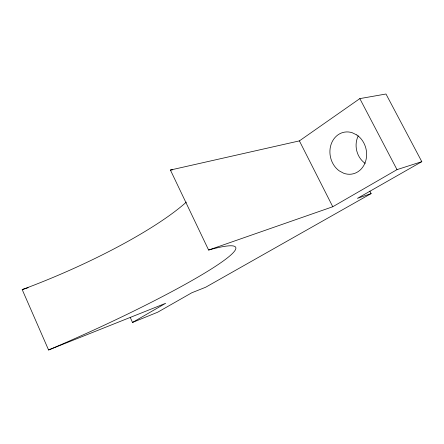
<?xml version="1.0" encoding="UTF-8"?>
<svg xmlns="http://www.w3.org/2000/svg" width="444" height="444" viewBox="0 0 444 444"><rect width="100%" height="100%" fill="white"/><g stroke="black" fill="none" stroke-linecap="round" stroke-linejoin="round"><path stroke-width="0.67" d="M186.341 202.103A167.838 34.099 -23.3 0 1 24.986 288.572L22.2 289.599L48.579 349.989L51.338 348.818A170.341 16.633 -24.4 0 0 209.44 270.168A170.341 16.633 -24.4 0 0 210.806 249.428L208.613 250.044L170.407 170.035L299.4 140.887L359.829 98.612L385.986 94.011L421.8 161.666L357.426 198.363L371.117 193.584L369.852 191.131M130.231 317.393L132.528 322.438L165.64 303.302L48.579 349.989M208.613 250.044L332.767 206.743L397.008 169.63L421.8 161.666M371.117 193.584L205.655 287.246L191.797 292.774L157.681 312.215L132.528 322.438M22.2 289.599L28.133 287.695M170.407 170.035L172.738 169.797M359.829 98.612L397.008 169.63M299.4 140.887L332.767 206.743M365.179 163.37A20.357 17.965 79.6 0 1 358.214 135.881M356.782 134.959L352.209 132.723A21.301 18.237 78.4 0 0 331.096 144.378A21.301 18.237 78.4 0 0 339.321 170.923L343.712 173.254A21.301 18.237 78.4 0 0 365.423 161.882A21.301 18.237 78.4 0 0 356.782 134.959"/></g></svg>
